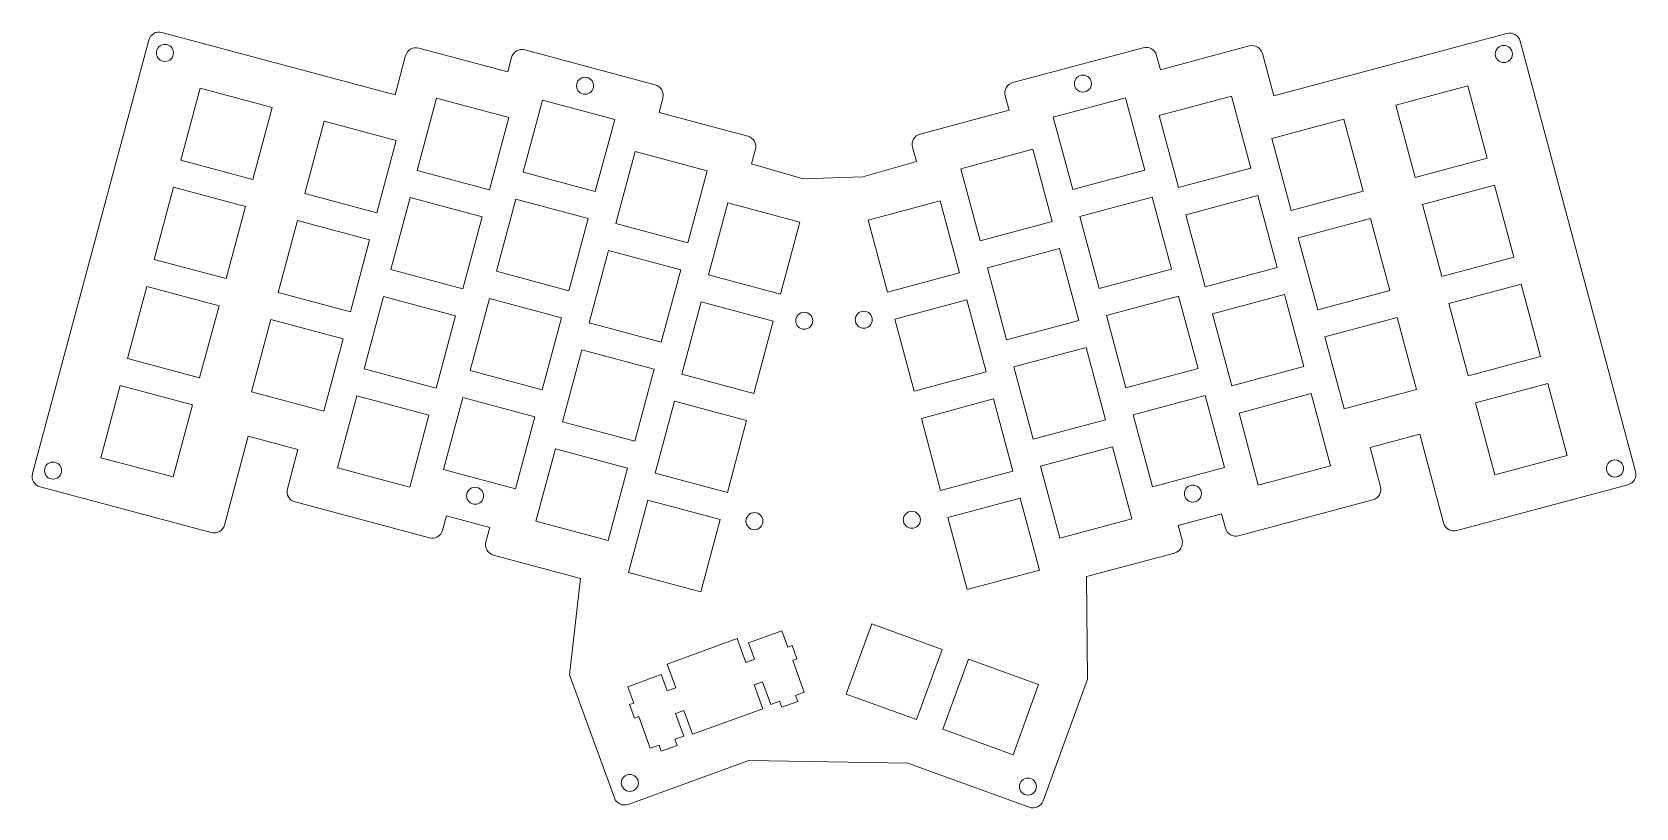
# Model space of a CAD drawing. Header units: millimetres. Extents: x -1 to 297, y 154 to 298.
import ezdxf

# ---------------------------------------------------------------- set-up
doc = ezdxf.new("R2010")
doc.units = ezdxf.units.MM

msp = doc.modelspace()

# ---------------------------------------------------------------- linework, layer by layer
at = {"color": 7, "linetype": 'Continuous', "lineweight": 15}
for p, q in [((66.66, 286.45), (23.42, 298.03)), ((272.81, 297.83), (229.57, 286.24)), ((20.98, 296.62), (-0.58, 216.16)), ((87.53, 290.72), (71.06, 295.13)), ((114.89, 288.31), (90.69, 294.8)), ((205.38, 295.19), (181.18, 288.71)), ((225.01, 295.52), (208.55, 291.11)), ((296.66, 216.55), (275.26, 296.42)), ((68.61, 293.72), (66.66, 286.45)), ((88.24, 293.39), (87.53, 290.72)), ((208.55, 291.11), (207.83, 293.78)), ((229.57, 286.24), (227.46, 294.11)), ((30.49, 287.7), (26.91, 274.32)), ((43.87, 284.12), (30.49, 287.7)), ((74.36, 285.81), (70.77, 272.43)), ((87.74, 282.22), (74.36, 285.81)), ((115.59, 283.2), (116.3, 285.86)), ((179.77, 286.26), (180.49, 283.59)), ((202.08, 285.87), (188.7, 282.29)), ((205.66, 272.49), (202.08, 285.87)), ((221.71, 286.2), (208.34, 282.62)), ((225.3, 272.82), (221.71, 286.2)), ((265.58, 288.09), (252.2, 284.51)), ((269.17, 274.72), (265.58, 288.09)), ((40.28, 270.74), (43.87, 284.12)), ((93.99, 285.48), (90.41, 272.1)), ((107.37, 281.89), (93.99, 285.48)), ((132.05, 278.78), (115.59, 283.2)), ((180.49, 283.59), (164.02, 279.18)), ((208.34, 282.62), (211.92, 269.24)), ((252.2, 284.51), (255.79, 271.13)), ((53.49, 281.54), (49.91, 268.16)), ((66.87, 277.95), (53.49, 281.54)), ((84.15, 268.84), (87.74, 282.22)), ((103.78, 268.51), (107.37, 281.89)), ((188.7, 282.29), (192.29, 268.91)), ((242.58, 281.93), (229.2, 278.35)), ((246.16, 268.55), (242.58, 281.93)), ((63.29, 264.57), (66.87, 277.95)), ((162.6, 276.73), (163.32, 274.06)), ((229.2, 278.35), (232.79, 264.97)), ((26.91, 274.32), (40.28, 270.74)), ((111.16, 275.95), (107.58, 262.57)), ((124.54, 272.36), (111.16, 275.95)), ((132.75, 273.67), (133.47, 276.34)), ((142.34, 270.87), (132.75, 273.67)), ((163.32, 274.06), (153.37, 271.26)), ((184.91, 276.34), (171.53, 272.75)), ((188.5, 262.96), (184.91, 276.34)), ((255.79, 271.13), (269.17, 274.72)), ((70.77, 272.43), (84.15, 268.84)), ((90.41, 272.1), (103.78, 268.51)), ((120.95, 258.98), (124.54, 272.36)), ((153.37, 271.26), (142.34, 270.87)), ((171.53, 272.75), (175.12, 259.38)), ((192.29, 268.91), (205.66, 272.49)), ((211.92, 269.24), (225.3, 272.82)), ((25.56, 269.3), (21.98, 255.92)), ((38.94, 265.72), (25.56, 269.3)), ((49.91, 268.16), (63.29, 264.57)), ((226.65, 267.8), (213.27, 264.21)), ((230.23, 254.42), (226.65, 267.8)), ((232.79, 264.97), (246.16, 268.55)), ((270.51, 269.69), (257.13, 266.11)), ((274.1, 256.31), (270.51, 269.69)), ((35.35, 252.34), (38.94, 265.72)), ((69.43, 267.41), (65.84, 254.03)), ((82.81, 263.82), (69.43, 267.41)), ((89.06, 267.08), (85.48, 253.7)), ((102.44, 263.49), (89.06, 267.08)), ((128.33, 266.42), (124.74, 253.04)), ((141.71, 262.83), (128.33, 266.42)), ((167.74, 266.81), (154.37, 263.22)), ((171.33, 253.43), (167.74, 266.81)), ((207.01, 267.47), (193.63, 263.88)), ((210.6, 254.09), (207.01, 267.47)), ((257.13, 266.11), (260.72, 252.73)), ((48.56, 263.14), (44.98, 249.76)), ((61.94, 259.55), (48.56, 263.14)), ((79.22, 250.44), (82.81, 263.82)), ((98.86, 250.11), (102.44, 263.49)), ((107.58, 262.57), (120.95, 258.98)), ((138.12, 249.45), (141.71, 262.83)), ((154.37, 263.22), (157.95, 249.84)), ((175.12, 259.38), (188.5, 262.96)), ((193.63, 263.88), (197.22, 250.51)), ((213.27, 264.21), (216.85, 250.84)), ((247.51, 263.53), (234.13, 259.94)), ((251.09, 250.15), (247.51, 263.53)), ((58.36, 246.17), (61.94, 259.55)), ((234.13, 259.94), (237.72, 246.57)), ((21.98, 255.92), (35.35, 252.34)), ((106.23, 257.55), (102.65, 244.17)), ((119.61, 253.96), (106.23, 257.55)), ((189.84, 257.94), (176.47, 254.35)), ((193.43, 244.56), (189.84, 257.94)), ((260.72, 252.73), (274.1, 256.31)), ((65.84, 254.03), (79.22, 250.44)), ((85.48, 253.7), (98.86, 250.11)), ((116.02, 240.58), (119.61, 253.96)), ((124.74, 253.04), (138.12, 249.45)), ((157.95, 249.84), (171.33, 253.43)), ((176.47, 254.35), (180.05, 240.98)), ((197.22, 250.51), (210.6, 254.09)), ((216.85, 250.84), (230.23, 254.42)), ((20.63, 250.9), (17.05, 237.52)), ((34.01, 247.31), (20.63, 250.9)), ((237.72, 246.57), (251.09, 250.15)), ((275.44, 251.29), (262.06, 247.71)), ((279.03, 237.91), (275.44, 251.29)), ((30.42, 233.94), (34.01, 247.31)), ((44.98, 249.76), (58.36, 246.17)), ((64.5, 249.01), (60.91, 235.63)), ((77.88, 245.42), (64.5, 249.01)), ((84.13, 248.68), (80.55, 235.3)), ((97.51, 245.09), (84.13, 248.68)), ((123.4, 248.01), (119.81, 234.64)), ((136.78, 244.43), (123.4, 248.01)), ((172.68, 248.41), (159.3, 244.82)), ((176.26, 235.03), (172.68, 248.41)), ((211.94, 249.07), (198.56, 245.48)), ((215.53, 235.69), (211.94, 249.07)), ((231.57, 249.4), (218.2, 245.81)), ((235.16, 236.02), (231.57, 249.4)), ((262.06, 247.71), (265.65, 234.33)), ((43.63, 244.74), (40.05, 231.36)), ((57.01, 241.15), (43.63, 244.74)), ((74.29, 232.04), (77.88, 245.42)), ((93.92, 231.71), (97.51, 245.09)), ((102.65, 244.17), (116.02, 240.58)), ((133.19, 231.05), (136.78, 244.43)), ((159.3, 244.82), (162.88, 231.44)), ((180.05, 240.98), (193.43, 244.56)), ((198.56, 245.48), (202.15, 232.11)), ((218.2, 245.81), (221.78, 232.44)), ((252.44, 245.13), (239.06, 241.54)), ((256.02, 231.75), (252.44, 245.13)), ((53.42, 227.77), (57.01, 241.15)), ((239.06, 241.54), (242.65, 228.17)), ((101.3, 239.15), (97.71, 225.77)), ((114.68, 235.56), (101.3, 239.15)), ((194.77, 239.54), (181.39, 235.95)), ((198.36, 226.16), (194.77, 239.54)), ((265.65, 234.33), (279.03, 237.91)), ((17.05, 237.52), (30.42, 233.94)), ((60.91, 235.63), (74.29, 232.04)), ((80.55, 235.3), (93.92, 231.71)), ((111.09, 222.18), (114.68, 235.56)), ((162.88, 231.44), (176.26, 235.03)), ((181.39, 235.95), (184.98, 222.57)), ((202.15, 232.11), (215.53, 235.69)), ((221.78, 232.44), (235.16, 236.02)), ((15.7, 232.5), (12.12, 219.12)), ((29.08, 228.91), (15.7, 232.5)), ((119.81, 234.64), (133.19, 231.05)), ((280.37, 232.89), (267, 229.31)), ((283.96, 219.51), (280.37, 232.89)), ((40.05, 231.36), (53.42, 227.77)), ((59.57, 230.6), (55.98, 217.23)), ((72.94, 227.02), (59.57, 230.6)), ((79.2, 230.27), (75.62, 216.9)), ((92.58, 226.69), (79.2, 230.27)), ((118.47, 229.61), (114.88, 216.24)), ((131.84, 226.03), (118.47, 229.61)), ((177.6, 230.01), (164.23, 226.42)), ((181.19, 216.63), (177.6, 230.01)), ((216.87, 230.67), (203.49, 227.08)), ((220.46, 217.29), (216.87, 230.67)), ((236.51, 231), (223.13, 227.41)), ((240.09, 217.62), (236.51, 231)), ((242.65, 228.17), (256.02, 231.75)), ((267, 229.31), (270.58, 215.93)), ((25.49, 215.54), (29.08, 228.91)), ((69.36, 213.64), (72.94, 227.02)), ((88.99, 213.31), (92.58, 226.69)), ((128.26, 212.65), (131.84, 226.03)), ((164.23, 226.42), (167.81, 213.04)), ((184.98, 222.57), (198.36, 226.16)), ((203.49, 227.08), (207.08, 213.71)), ((223.13, 227.41), (226.71, 214.04)), ((35.01, 206.62), (39.42, 223.09)), ((39.42, 223.09), (48.65, 220.62)), ((97.71, 225.77), (111.09, 222.18)), ((247.43, 221.01), (256.65, 223.48)), ((256.65, 223.48), (261.06, 207.01)), ((48.65, 220.62), (46.7, 213.35)), ((96.37, 220.74), (92.78, 207.37)), ((109.75, 217.16), (96.37, 220.74)), ((199.7, 221.14), (186.33, 217.55)), ((203.29, 207.76), (199.7, 221.14)), ((249.37, 213.74), (247.43, 221.01)), ((12.12, 219.12), (25.49, 215.54)), ((55.98, 217.23), (69.36, 213.64)), ((106.16, 203.78), (109.75, 217.16)), ((186.33, 217.55), (189.91, 204.17)), ((207.08, 213.71), (220.46, 217.29)), ((226.71, 214.04), (240.09, 217.62)), ((270.58, 215.93), (283.96, 219.51)), ((75.62, 216.9), (88.99, 213.31)), ((114.88, 216.24), (128.26, 212.65)), ((167.81, 213.04), (181.19, 216.63)), ((0.83, 213.71), (32.56, 205.21)), ((113.54, 211.21), (109.95, 197.84)), ((126.92, 207.63), (113.54, 211.21)), ((182.53, 211.61), (169.16, 208.02)), ((186.12, 198.23), (182.53, 211.61)), ((223.06, 204.62), (247.96, 211.29)), ((263.51, 205.6), (295.24, 214.1)), ((48.11, 210.9), (73.01, 204.23)), ((75.46, 205.64), (76.18, 208.31)), ((76.18, 208.31), (84.22, 206.15)), ((211.86, 206.55), (219.9, 208.7)), ((219.9, 208.7), (220.61, 206.03)), ((84.22, 206.15), (83.5, 203.49)), ((92.78, 207.37), (106.16, 203.78)), ((123.33, 194.25), (126.92, 207.63)), ((169.16, 208.02), (172.74, 194.64)), ((189.91, 204.17), (203.29, 207.76)), ((212.57, 203.88), (211.86, 206.55)), ((84.92, 201.04), (101.03, 196.72)), ((194.87, 197.07), (211.16, 201.43)), ((101.03, 196.72), (99, 178.83)), ((109.95, 197.84), (123.33, 194.25)), ((172.74, 194.64), (186.12, 198.23)), ((195.01, 178.02), (194.87, 197.07)), ((155.06, 188.27), (150.32, 175.26)), ((168.07, 183.53), (155.06, 188.27)), ((130.1, 185.56), (117.08, 180.82)), ((131.71, 181.14), (130.1, 185.56)), ((138.38, 187.01), (132.18, 184.75)), ((132.18, 184.75), (133.28, 181.72)), ((139.48, 183.97), (138.38, 187.01)), ((133.28, 181.72), (131.71, 181.14)), ((140.26, 184.26), (139.48, 183.97)), ((141.16, 181.77), (140.26, 184.26)), ((140.39, 181.48), (141.16, 181.77)), ((142.53, 175.59), (140.39, 181.48)), ((163.33, 170.52), (168.07, 183.53)), ((172.96, 181.76), (168.22, 168.74)), ((185.97, 177.02), (172.96, 181.76)), ((99, 178.83), (107.31, 155.99)), ((116.01, 178.87), (109.81, 176.61)), ((117.12, 175.83), (116.01, 178.87)), ((117.08, 180.82), (118.69, 176.41)), ((109.81, 176.61), (110.92, 173.58)), ((118.69, 176.41), (117.12, 175.83)), ((133.23, 176.96), (134.8, 177.53)), ((134.84, 172.54), (133.23, 176.96)), ((134.8, 177.53), (136.33, 173.34)), ((140.91, 175), (142.53, 175.59)), ((181.23, 164.01), (185.97, 177.02)), ((186.79, 155.44), (195.01, 178.02)), ((110.92, 173.58), (110.14, 173.29)), ((110.14, 173.29), (111.05, 170.8)), ((121.82, 167.81), (134.84, 172.54)), ((136.33, 173.34), (137.95, 173.93)), ((137.95, 173.93), (138.36, 172.8)), ((138.36, 172.8), (141.32, 173.87)), ((141.32, 173.87), (140.91, 175)), ((150.32, 175.26), (163.33, 170.52)), ((111.05, 170.8), (111.82, 171.09)), ((111.82, 171.09), (113.97, 165.19)), ((118.64, 171.65), (120.22, 172.22)), ((120.17, 167.45), (118.64, 171.65)), ((120.22, 172.22), (121.82, 167.81)), ((118.55, 166.86), (120.17, 167.45)), ((118.96, 165.73), (118.55, 166.86)), ((168.22, 168.74), (181.23, 164.01)), ((113.97, 165.19), (115.59, 165.78)), ((115.59, 165.78), (116, 164.66)), ((116, 164.66), (118.96, 165.73)), ((109.88, 154.79), (132.27, 162.94)), ((132.27, 162.94), (161.75, 162.42)), ((161.75, 162.42), (184.23, 154.24))]:
    msp.add_line(p, q, dxfattribs=at)
for centre, radius in [((23.99, 294.22), 1.58), ((272.24, 294.02), 1.59), ((101.88, 288.14), 1.58), ((194.2, 288.54), 1.58), ((142.52, 244.53), 1.58), ((153.55, 244.72), 1.58), ((3.23, 216.72), 1.58), ((292.84, 217.12), 1.59), ((81.49, 212.06), 1.58), ((214.58, 212.45), 1.58), ((133.28, 207.34), 1.58), ((162.47, 207.6), 1.58), ((110.18, 158.78), 1.58), ((183.99, 158.09), 1.58)]:
    msp.add_circle(centre, radius, dxfattribs=at)
for centre, start, end in [((22.91, 296.1), 75.0001, 165.0001), ((273.32, 295.9), 15.0004, 105.0004), ((70.54, 293.2), 74.9945, 164.9977), ((90.18, 292.87), 74.9945, 164.9961), ((205.9, 293.26), 15.0015, 105.0015), ((225.53, 293.59), 14.9975, 104.9975), ((181.7, 286.78), 105.0015, 194.992), ((114.37, 286.38), 344.9961, 74.9945), ((131.54, 276.85), 344.9961, 74.9945), ((164.53, 277.25), 104.9975, 194.9975), ((1.35, 215.64), 165.0001, 255.0013), ((294.73, 216.03), 284.9975, 15.0004), ((48.63, 212.83), 165.0022, 255.0025), ((247.44, 213.22), 284.9975, 14.9975), ((33.08, 207.14), 255.0013, 345.0013), ((73.53, 206.16), 255.0025, 345.0025), ((222.54, 206.55), 195.0015, 284.9975), ((262.99, 207.53), 194.9975, 284.9975), ((85.43, 202.97), 165.0025, 255.0025), ((210.64, 203.36), 285.0015, 15.0015), ((109.19, 156.67), 199.9944, 289.9944), ((184.91, 156.12), 250.0028, 339.9964)]:
    msp.add_arc(centre, 2, start, end, dxfattribs=at)

doc.saveas('drawing.dxf')
